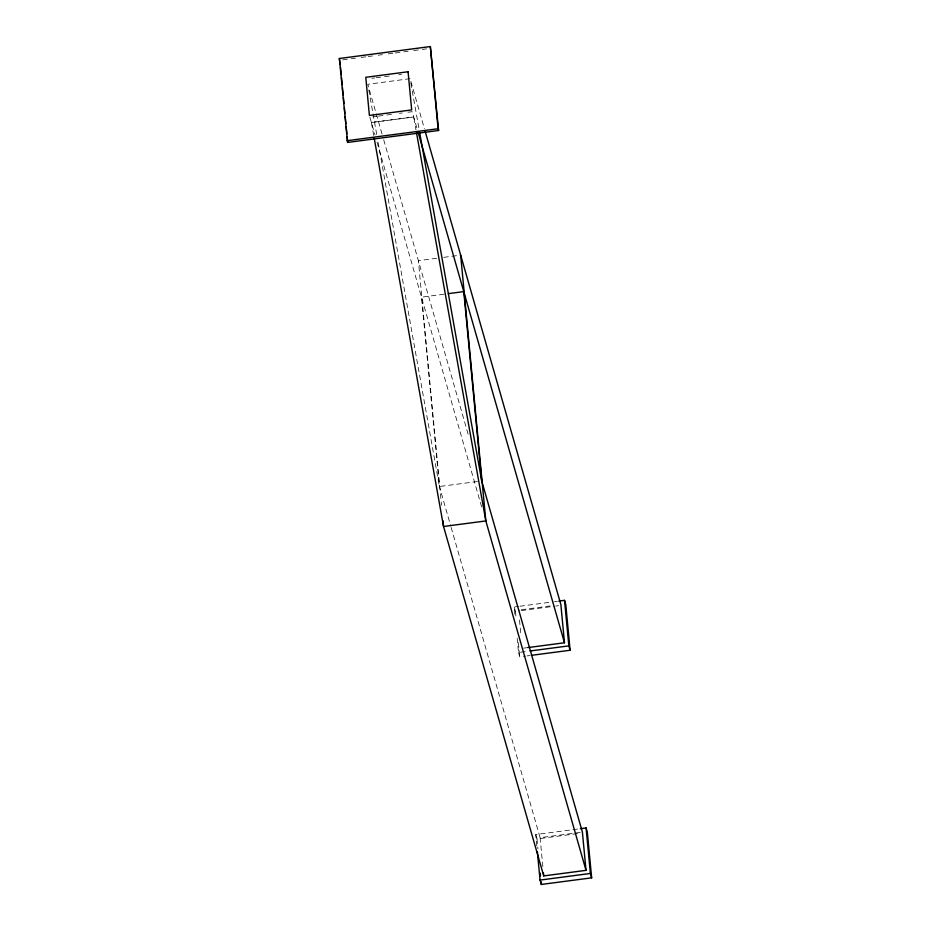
<?xml version="1.0" encoding="UTF-8"?>
<svg xmlns="http://www.w3.org/2000/svg" width="931" height="931" viewBox="0 0 931 931"><rect width="100%" height="100%" fill="white"/><g stroke="black" fill="none" stroke-linecap="round" stroke-linejoin="round"><path stroke-width="0.7" stroke-dasharray="4.66 3.49" d="M342.701 59.875L349.8 58.944M351.22 58.758L355.491 58.188M361.17 57.443L366.861 56.698M368.28 56.512L372.551 55.953M378.23 55.208L382.501 54.65M388.18 53.893L393.871 53.148M395.291 52.962L402.401 52.031M403.821 51.845L408.081 51.286M413.771 50.542L420.882 49.599M422.302 49.413L426.561 48.854M371.923 78.32L374.739 77.948M376.147 77.762L383.2 76.831M384.608 76.656L391.648 75.725M398.701 74.794L401.517 74.433M410.071 78.669L367.78 84.302L382.117 134.25M372.714 116.852L376.939 116.294M378.347 116.107L385.399 115.188M386.807 115.002L393.86 114.071M399.492 113.326L402.32 112.965M407.953 112.22L412.177 111.662L417.286 129.467M373.692 135.379L371.399 122.461L413.69 116.91L415.982 129.828M371.399 122.531L413.69 116.98M436.697 258.271L418.368 260.68L441.527 505.254M443.75 257.352L460.659 255.129M444.052 294.208L421.487 297.164L439.42 486.517L450.744 526.003M477.475 481.513L439.42 486.517L377.8 140.523M514.866 614.099L514.191 606.977L518.509 606.418M519.952 606.232L553.026 601.88M554.469 601.694L557.343 601.31M521.383 609.724L550.989 605.837M514.191 606.977L515.448 611.353L519.766 610.783M521.197 610.596L554.282 606.244M555.726 606.058L558.6 605.685M523.594 648.139L527.83 647.592M517.159 638.27L518.509 652.503L528.575 651.176M518.509 652.503L519.754 656.867L525.515 656.111M526.946 655.924L529.82 655.54M536.815 845.942L535.744 834.56L578.896 828.893M451.139 527.4L540.108 837.679L580.991 832.314M535.744 834.56L536.989 838.936L580.141 833.268M410.862 81.451L424.408 128.687M383.712 139.801L468.875 436.79M369.898 117.225L374.995 135.018M376.997 142.001L481.711 507.162M410.827 82.964L419.09 129.339M368.781 89.923L372.784 112.407M373.04 113.815L376.799 134.902M519.51 620.011L520.976 635.582M540.108 837.679L542.924 867.413M515.448 611.353L516.123 618.463M518.404 642.646L519.754 656.867M536.989 838.936L537.932 848.886"/><path stroke-width="1.4" d="M339.35 58.502L430.331 46.55L438.606 130.48L347.635 142.42L339.35 58.502L340.257 64.576M347.135 140.674L438.105 128.734L438.606 130.48M448.276 293.649L463.778 291.612L481.711 480.966L582.399 832.128L586.018 870.357L543.739 875.908L443.54 526.492L374.204 138.23M558.786 601.123L564.535 600.367L565.792 604.743L570.098 650.257L531.264 655.354M527.83 647.592L564.477 642.774L560.858 604.545L425.199 131.469M530.007 650.99L568.853 645.881L570.098 650.257M580.327 828.706L586.088 827.95L587.345 832.326L591.65 877.84L541.307 884.45L540.05 880.086L537.362 851.632M540.05 880.086L590.394 873.464L591.65 877.84M418.089 132.26L564.477 642.774M586.018 870.357L485.831 520.941L416.494 132.679M419.59 132.155L481.711 480.966M564.535 600.367L568.853 645.881M586.088 827.95L590.394 873.464M543.471 873.08L543.739 875.908M540.224 873.069L540.492 875.92M541.039 881.61L541.307 884.45M460.659 255.129L485.831 520.941L443.54 526.492L443.005 520.836M430.331 46.55L438.105 128.734M340.537 67.451L341.223 74.666M341.491 77.552L342.177 84.756M342.445 87.642L343.132 94.846M343.399 97.732L343.946 103.504M344.354 107.821L344.901 113.594M345.18 116.468L345.855 123.683M346.134 126.569L346.809 133.773M347.088 136.659L347.635 142.42M408.069 71.757L365.778 77.308L369.398 115.467L411.677 109.916L408.069 71.757"/></g></svg>
